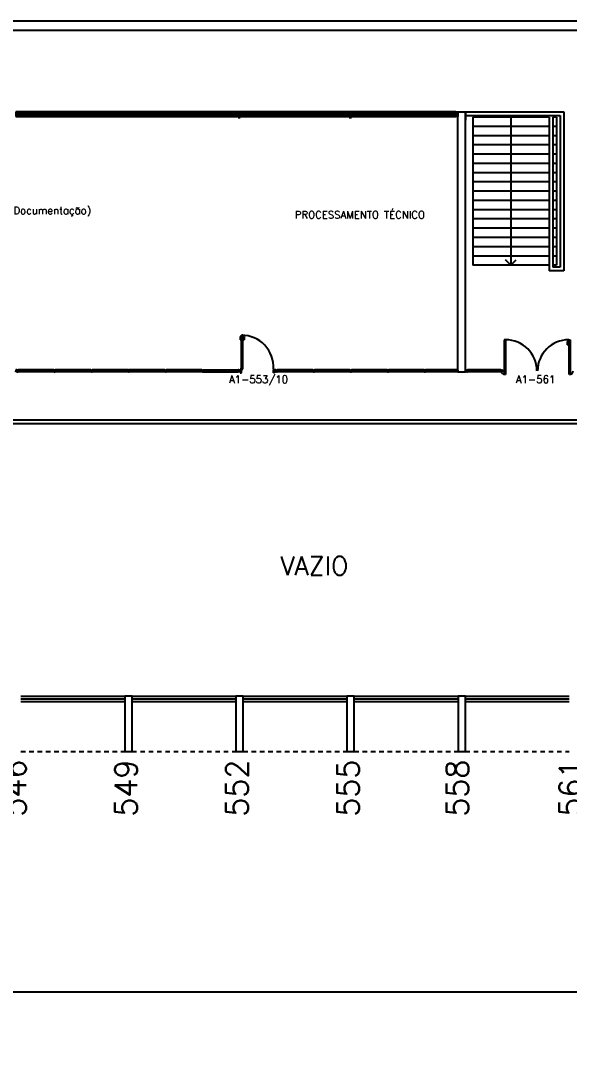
# Model space of a CAD drawing. Header units: millimetres. Extents: x 2308 to 2568, y 1142 to 1238.
# Drawn here: x 2402.63 to 2417.43, y 1146 to 1174.25 of the extents above; entities that cross this region are included whole.
import ezdxf

# ---------------------------------------------------------------- set-up
doc = ezdxf.new("R2010")
doc.units = ezdxf.units.MM
doc.linetypes.add('HIDDEN2', pattern=[0.1875, 0.125, -0.0625])
for name, color, linetype in [('ALV', 2, 'Continuous'), ('DIV', 2, 'Continuous'), ('ESC', 1, 'Continuous'), ('ESQ', 1, 'Continuous'), ('ESTR', 3, 'Continuous'), ('NOPILAR1', 2, 'Continuous'), ('PROJ', 1, 'HIDDEN2'), ('TEXTO', 2, 'Continuous'), ('TEXTO-ENDEREÇO', 2, 'Continuous'), ('USO1', 2, 'Continuous')]:
    doc.layers.add(name, color=color, linetype=linetype)
doc.styles.add('1', font='romans.shx')
doc.styles.add('NOPILAR', font='simplex.shx', dxfattribs={"height": 0.6})
doc.styles.add('UNB-100', font='simplex.shx', dxfattribs={"height": 0.2})
doc.styles.add('UNB-100-1', font='simplex.shx', dxfattribs={"height": 0.2})
doc.dimstyles.new('1-600', dxfattribs={"dimtxt": 1.1, "dimasz": 2.5, "dimexe": 2, "dimexo": 4, "dimgap": 0.2, "dimtad": 1, "dimdec": 0, "dimzin": 4, "dimdsep": 46, "dimlunit": 6, "dimtxsty": '1', "dimblk1": 'NONE', "dimblk2": 'NONE', "dimsah": 1, "dimcen": 0, "dimclrd": 2, "dimclre": 2, "dimclrt": 2, "dimadec": 0, "dimazin": 0, "dimtfac": 1, "dimtdec": 0, "dimtmove": 2, "dimatfit": 3, "dimldrblk": 'NONE', "dimfxl": 1, "dimtolj": 1, "dimtzin": 0, "dimarcsym": 0})

# ---------------------------------------------------------------- blocks, each defined once
blk = doc.blocks.new('DIVMT-SLN')
for p, q in [((-0.03, 0.03), (-0.03, 0.006)), ((-0.008, 0.03), (-0.03, 0.03)), ((-0.0185, 0.006), (-0.03, 0.006)), ((-0.0185, -0.006), (-0.0185, 0.006)), ((-0.008, 0.03), (-0.008, 0.02)), ((-0.008, 0.02), (0.008, 0.02)), ((-0.0051, 0), (0.0051, 0)), ((0.0051, 0), (-0.0051, 0)), ((-0.0051, 0), (0.0051, 0)), ((0, -0.0051), (0, 0.0051)), ((0, 0.0051), (0, -0.0051)), ((0.008, 0.03), (0.008, 0.02)), ((0.008, 0.03), (0.03, 0.03)), ((0.0205, 0.006), (0.03, 0.006)), ((0.0205, -0.006), (0.0205, 0.006)), ((0.0205, 0.006), (0.0205, -0.006)), ((0.0205, 0.006), (0.03, 0.006)), ((0.97, 0.03), (0.03, 0.03)), ((0.03, 0.006), (0.03, 0.03)), ((0.03, -0.03), (0.03, 0.03)), ((0.03, -0.005), (0.03, 0.005)), ((0.97, -0.03), (0.97, 0.03)), ((0.97, 0.03), (0.97, 0.009)), ((0.97, 0.009), (0.97, 0.027)), ((0.9795, 0.006), (0.97, 0.006)), ((0.97, -0.005), (0.97, 0.005)), ((0.9795, 0.006), (0.9795, -0.006)), ((1.0051, 0), (0.9949, 0)), ((1, 0.0051), (1, -0.0051)), ((-0.0185, -0.006), (-0.03, -0.006)), ((-0.03, -0.03), (-0.03, -0.006)), ((-0.008, -0.03), (-0.03, -0.03)), ((-0.008, -0.03), (-0.008, -0.02)), ((-0.008, -0.02), (0.008, -0.02)), ((0.008, -0.03), (0.008, -0.02)), ((0.008, -0.03), (0.03, -0.03)), ((0.0205, -0.006), (0.03, -0.006)), ((0.0205, -0.006), (0.03, -0.006)), ((0.03, -0.006), (0.03, -0.03)), ((0.97, -0.03), (0.03, -0.03)), ((0.9795, -0.006), (0.97, -0.006)), ((0.97, -0.009), (0.97, -0.027))]:
    blk.add_line(p, q)
blk = doc.blocks.new('ESQCIR3-SLN')
for p, q in [((-0.199, 0), (0, 0)), ((-0.199, -0.219), (-0.199, 0)), ((0, 0), (0, -0.218)), ((-6.077, -0.001), (-6.137, -0.001)), ((-6.137, -0.001), (-6.137, -0.12)), ((-6.137, -0.121), (-6.077, -0.121)), ((-6.077, -0.121), (-6.077, -0.001)), ((-6.077, -0.067), (-5.137, -0.067)), ((-6.077, -0.121), (-5.137, -0.121)), ((-5.137, -0.001), (-6.076, -0.001)), ((-5.137, -0.055), (-6.076, -0.055)), ((-5.137, -0.001), (-5.137, -0.12)), ((-5.077, -0.001), (-5.137, -0.001)), ((-5.137, -0.121), (-5.077, -0.121)), ((-5.077, -0.121), (-5.077, -0.001)), ((-5.077, -0.067), (-4.137, -0.067)), ((-5.077, -0.121), (-4.137, -0.121)), ((-4.137, -0.001), (-5.076, -0.001)), ((-4.137, -0.055), (-5.076, -0.055)), ((-4.137, -0.001), (-4.137, -0.12)), ((-4.077, -0.001), (-4.137, -0.001)), ((-4.137, -0.121), (-4.077, -0.121)), ((-4.077, -0.121), (-4.077, -0.001)), ((-4.077, -0.067), (-3.137, -0.067)), ((-4.077, -0.121), (-3.137, -0.121)), ((-3.137, -0.001), (-4.076, -0.001)), ((-3.137, -0.055), (-4.076, -0.055)), ((-3.137, -0.001), (-3.137, -0.12)), ((-3.077, -0.001), (-3.137, -0.001)), ((-3.137, -0.121), (-3.077, -0.121)), ((-3.077, -0.121), (-3.077, -0.001)), ((-3.077, -0.067), (-2.137, -0.067)), ((-3.077, -0.121), (-2.137, -0.121)), ((-2.137, -0.001), (-3.076, -0.001)), ((-2.137, -0.055), (-3.076, -0.055)), ((-2.137, -0.001), (-2.137, -0.12)), ((-2.077, -0.001), (-2.137, -0.001)), ((-2.137, -0.121), (-2.077, -0.121)), ((-2.077, -0.121), (-2.077, -0.001)), ((-2.077, -0.067), (-1.137, -0.067)), ((-2.077, -0.121), (-1.137, -0.121)), ((-1.137, -0.001), (-2.076, -0.001)), ((-1.137, -0.055), (-2.076, -0.055)), ((-1.137, -0.001), (-1.137, -0.12)), ((-1.077, -0.001), (-1.137, -0.001)), ((-1.137, -0.121), (-1.077, -0.121)), ((-1.077, -0.121), (-1.077, -0.001)), ((-1.077, -0.067), (-0.259, -0.067)), ((-1.077, -0.121), (-0.259, -0.121)), ((-0.259, -0.001), (-1.076, -0.001)), ((-0.259, -0.055), (-1.076, -0.055)), ((-0.259, -0.001), (-0.199, -0.001)), ((-0.259, -0.121), (-0.259, -0.001)), ((-0.199, -0.121), (-0.259, -0.121)), ((-0.199, -0.001), (-0.199, -0.121))]:
    blk.add_line(p, q)
blk = doc.blocks.new('MTT-SLN')
for p, q in [((-0.008, 0.03), (-0.03, 0.03)), ((-0.03, 0.03), (-0.03, 0.006)), ((-0.0185, 0.006), (-0.03, 0.006)), ((-0.0185, -0.006), (-0.0185, 0.006)), ((-0.008, 0.03), (-0.008, 0.02)), ((-0.008, 0.02), (0.008, 0.02)), ((-0.0051, 0), (0.0051, 0)), ((0, -0.0051), (0, 0.0051)), ((0.008, 0.03), (0.03, 0.03)), ((0.008, 0.03), (0.008, 0.02)), ((0.0205, -0.006), (0.0205, 0.006)), ((0.0205, 0.006), (0.03, 0.006)), ((0.03, 0.006), (0.03, 0.03)), ((-0.03, -0.03), (-0.03, -0.006)), ((-0.0185, -0.006), (-0.03, -0.006)), ((-0.008, -0.03), (-0.03, -0.03)), ((-0.008, -0.02), (0.008, -0.02)), ((-0.008, -0.03), (-0.008, -0.02)), ((0.008, -0.03), (0.008, -0.02)), ((0.008, -0.03), (0.03, -0.03)), ((0.0205, -0.006), (0.03, -0.006)), ((0.03, -0.006), (0.03, -0.03))]:
    blk.add_line(p, q)
blk = doc.blocks.new('ESQCIR2-SLN')
at = {"color": 2}
for p, q in [((0.06, 0.119), (0, 0.119)), ((0, 0.119), (0, 0)), ((0.06, -0.001), (0.06, 0.119)), ((0.06, 0.053), (1, 0.053)), ((1, 0.065), (0.061, 0.065)), ((1, 0.119), (1, 0)), ((1.06, 0.119), (1, 0.119)), ((1.06, -0.001), (1.06, 0.119)), ((1.06, 0.053), (2, 0.053)), ((2, 0.065), (1.061, 0.065)), ((2, 0.119), (2, 0)), ((2.06, 0.119), (2, 0.119)), ((2.06, -0.001), (2.06, 0.119)), ((2.06, 0.053), (3, 0.053)), ((3, 0.065), (2.061, 0.065)), ((3, 0.119), (3, 0)), ((3.06, 0.119), (3, 0.119)), ((3.06, -0.001), (3.06, 0.119)), ((3.06, 0.053), (4, 0.053)), ((4, 0.065), (3.061, 0.065)), ((4, 0.119), (4, 0)), ((4.06, 0.119), (4, 0.119)), ((4.06, -0.001), (4.06, 0.119)), ((4.06, 0.053), (5, 0.053)), ((5, 0.065), (4.061, 0.065)), ((5, 0.119), (5, 0)), ((5.06, 0.119), (5, 0.119)), ((5.06, -0.001), (5.06, 0.119)), ((5.06, 0.053), (6, 0.053)), ((6, 0.065), (5.061, 0.065)), ((0, -0.001), (0.06, -0.001)), ((1, -0.001), (1.06, -0.001)), ((2, -0.001), (2.06, -0.001)), ((3, -0.001), (3.06, -0.001)), ((4, -0.001), (4.06, -0.001)), ((5, -0.001), (5.06, -0.001))]:
    blk.add_line(p, q, dxfattribs=at)
at = {"color": 1}
for p, q in [((1, 0.119), (0.061, 0.119)), ((2, 0.119), (1.061, 0.119)), ((3, 0.119), (2.061, 0.119)), ((4, 0.119), (3.061, 0.119)), ((5, 0.119), (4.061, 0.119)), ((6, 0.119), (5.061, 0.119)), ((0.06, -0.001), (1, -0.001)), ((1.06, -0.001), (2, -0.001)), ((2.06, -0.001), (3, -0.001)), ((3.06, -0.001), (4, -0.001)), ((4.06, -0.001), (5, -0.001)), ((5.06, -0.001), (6, -0.001))]:
    blk.add_line(p, q, dxfattribs=at)
blk = doc.blocks.new('MTINI-SLN')
for p, q in [((-0.03, 0.008), (-0.03, 0.03)), ((0.03, 0.03), (-0.03, 0.03)), ((-0.03, 0.008), (-0.02, 0.008)), ((-0.009, 0.03), (-0.027, 0.03)), ((-0.02, 0.008), (-0.02, 0)), ((-0.001, 0), (-0.02, 0)), ((-0.006, 0.02), (-0.006, 0.03)), ((-0.006, 0.023), (-0.006, 0.027)), ((-0.006, 0.02), (0.006, 0.02)), ((0.005, 0.03), (-0.005, 0.03)), ((0.005, 0), (-0.005, 0)), ((0.004, 0.02), (-0.004, 0.02)), ((0.02, 0), (-0.001, 0)), ((0, -0.005), (0, 0.005)), ((0.006, 0.02), (0.006, 0.03)), ((0.006, 0.023), (0.006, 0.027)), ((0.009, 0.03), (0.027, 0.03)), ((0.03, 0.008), (0.02, 0.008)), ((0.02, 0), (0.02, 0.008)), ((0.03, 0.008), (0.03, 0.03))]:
    blk.add_line(p, q)
blk = doc.blocks.new('ESCSLA-SLN')
for p, q in [((0, 0), (2.66, 0)), ((2.66, 0), (2.66, -4.293)), ((0, -0.1), (2.56, -0.1)), ((2.26, -0.143), (0.2, -0.143)), ((0.2, -0.143), (0.2, -4.143)), ((2.26, -0.143), (2.26, -4.293)), ((2.36, -0.143), (2.36, -4.193)), ((2.46, -0.143), (2.36, -0.143)), ((2.46, -0.143), (2.46, -4.143)), ((2.46, -0.143), (2.46, -4.143)), ((2.56, -0.1), (2.56, -4.193)), ((2.26, -0.393), (0.2, -0.393)), ((2.46, -0.393), (2.36, -0.393)), ((2.26, -0.643), (0.2, -0.643)), ((2.46, -0.643), (2.36, -0.643)), ((2.26, -0.893), (0.2, -0.893)), ((2.46, -0.893), (2.36, -0.893)), ((2.26, -1.143), (0.2, -1.143)), ((2.26, -1.393), (0.2, -1.393)), ((2.46, -1.143), (2.36, -1.143)), ((2.46, -1.393), (2.36, -1.393)), ((2.26, -1.643), (0.2, -1.643)), ((2.46, -1.643), (2.36, -1.643)), ((2.26, -1.893), (0.2, -1.893)), ((2.46, -1.893), (2.36, -1.893)), ((2.26, -2.143), (0.2, -2.143)), ((2.46, -2.143), (2.36, -2.143)), ((2.26, -2.393), (0.2, -2.393)), ((2.46, -2.393), (2.36, -2.393)), ((2.26, -2.643), (0.2, -2.643)), ((2.46, -2.643), (2.36, -2.643)), ((2.26, -2.893), (0.2, -2.893)), ((2.46, -2.893), (2.36, -2.893)), ((2.26, -3.143), (0.2, -3.143)), ((2.46, -3.143), (2.36, -3.143)), ((2.26, -3.393), (0.2, -3.393)), ((2.26, -3.643), (0.2, -3.643)), ((2.46, -3.393), (2.36, -3.393)), ((2.46, -3.643), (2.36, -3.643)), ((2.26, -3.893), (0.2, -3.893)), ((2.46, -3.893), (2.36, -3.893)), ((2.26, -4.143), (0.2, -4.143)), ((2.46, -4.143), (2.36, -4.143)), ((2.56, -4.193), (2.36, -4.193)), ((2.66, -4.293), (2.26, -4.293))]:
    blk.add_line(p, q)
blk = doc.blocks.new('PDVDP-SLN')
for p, q in [((0.112, 0.84), (0.112, -0.1)), ((0.147, 0.84), (0.112, 0.84)), ((0.147, 0.84), (0.147, -0.1)), ((1.853, 0.84), (1.888, 0.84)), ((1.853, 0.84), (1.853, -0.1)), ((1.888, 0.84), (1.888, -0.1)), ((0.009, 0), (-0.009, 0)), ((0, -0.012), (0, 0.01)), ((0.147, -0.1), (0.112, -0.1))]:
    blk.add_line(p, q)
for centre, radius, start, end in [((0.148, -0.002), 0.843, 0, 90), ((1.853, -0.002), 0.843, 90, 180), ((0.131, 0), 0.101, 180, 270), ((1.87, 0), 0.101, 270, 0)]:
    blk.add_arc(centre, radius, start, end)
blk = doc.blocks.new('*D83')
at = {"layer": 'USO1', "color": 2, "lineweight": -2, "transparency": 16777216}
for p, q in [((2330.429, 1150.505), (2330.429, 1146.005)), ((2450.531, 1150.505), (2450.531, 1146.005)), ((2450.531, 1148.005), (2330.429, 1148.005))]:
    blk.add_line(p, q, dxfattribs=at)
at = {"layer": 'USO1', "color": 2, "transparency": 16777216, "insert": (2390.48, 1148.938), "char_height": 1.1, "attachment_point": 5, "style": '1'}
blk.add_mtext('\\A1;Arquitetura e Urbanismo', dxfattribs=at)
blk = doc.blocks.new('_NONE')
at = {"color": 0, "linetype": 'ByBlock'}
blk.add_circle((0, 0), 0.25, dxfattribs=at)
blk = doc.blocks.new('PDV2E-SLN')
at = {"layer": 'DIV', "color": 1}
for p, q in [((0.023, 0.925), (0.063, 0.925)), ((0.023, 0.925), (0.023, 0.835)), ((0.033, 0.915), (0.063, 0.915)), ((0.033, 0.915), (0.033, 0.835)), ((0.138, 0.925), (0.097, 0.925)), ((0.128, 0.915), (0.097, 0.915)), ((0.128, 0.915), (0.128, 0.835)), ((0.138, 0.925), (0.138, 0.835)), ((0.033, 0.835), (0.023, 0.835)), ((0.128, 0.835), (0.137, 0.835))]:
    blk.add_line(p, q, dxfattribs=at)
at = {"layer": 'DIV'}
for p, q in [((0.065, 0.05), (0.065, 0.965)), ((0.095, 0.965), (0.065, 0.965)), ((0.095, 0.05), (0.095, 0.965)), ((0.049, 0.05), (0.029, 0.05)), ((0.029, 0.05), (0.029, 0.035)), ((0.029, 0.035), (0.029, -0.035)), ((0.049, 0.02), (0.049, 0.05)), ((0.049, 0.02), (0.059, 0.02)), ((0.059, -0.05), (0.059, 0.02)), ((0.065, 0.05), (0.095, 0.05)), ((0.928, -0.05), (0.928, 0.02)), ((0.938, 0.02), (0.928, 0.02)), ((0.938, 0.05), (0.958, 0.05)), ((0.938, 0.02), (0.938, 0.05)), ((0.958, 0.05), (0.958, 0.035)), ((0.958, 0.035), (0.958, -0.035)), ((0.029, -0.035), (0.029, -0.05)), ((0.029, -0.05), (0.059, -0.05)), ((0.958, -0.05), (0.928, -0.05)), ((0.958, -0.035), (0.958, -0.05))]:
    blk.add_line(p, q, dxfattribs=at)
at = {"layer": 'DIV', "color": 1}
blk.add_arc((0.063, 0.1), 0.864, 356.655, 89.8436, dxfattribs=at)

msp = doc.modelspace()

# ---------------------------------------------------------------- linework, layer by layer
at = {"layer": 'ALV'}
for p, q in [((2330.454, 1174.25), (2546.629, 1174.25)), ((2330.454, 1174), (2546.429, 1174)), ((2414.429, 1164.763), (2414.429, 1171.791)), ((2414.629, 1164.763), (2414.629, 1171.791)), ((2414.434, 1164.793), (2414.424, 1164.793)), ((2414.429, 1164.798), (2414.429, 1164.788)), ((2414.429, 1164.763), (2414.629, 1164.763)), ((2360.588, 1163.472), (2423.473, 1163.472)), ((2360.588, 1163.372), (2423.473, 1163.372))]:
    msp.add_line(p, q, dxfattribs=at)
at = {"layer": 'DIV'}
for p, q in [((2417.382, 1165.587), (2417.422, 1165.587)), ((2417.382, 1165.587), (2417.382, 1165.497)), ((2417.392, 1165.497), (2417.382, 1165.497)), ((2417.392, 1165.577), (2417.422, 1165.577)), ((2417.392, 1165.577), (2417.392, 1165.497)), ((2405.492, 1164.823), (2405.552, 1164.823)), ((2405.513, 1164.823), (2405.495, 1164.823)), ((2405.516, 1164.814), (2405.516, 1164.823)), ((2405.528, 1164.814), (2405.516, 1164.814)), ((2405.517, 1164.823), (2405.527, 1164.823)), ((2405.527, 1164.793), (2405.517, 1164.793)), ((2405.522, 1164.788), (2405.522, 1164.798)), ((2405.528, 1164.814), (2405.528, 1164.823)), ((2405.552, 1164.823), (2405.531, 1164.823)), ((2405.531, 1164.823), (2405.549, 1164.823)), ((2413.514, 1164.823), (2413.492, 1164.823)), ((2413.492, 1164.823), (2413.492, 1164.799)), ((2413.503, 1164.799), (2413.492, 1164.799)), ((2413.492, 1164.763), (2413.492, 1164.787)), ((2413.503, 1164.787), (2413.492, 1164.787)), ((2413.514, 1164.763), (2413.492, 1164.763)), ((2413.503, 1164.787), (2413.503, 1164.799)), ((2413.514, 1164.823), (2413.514, 1164.813)), ((2413.514, 1164.813), (2413.53, 1164.813)), ((2413.514, 1164.773), (2413.53, 1164.773)), ((2413.514, 1164.763), (2413.514, 1164.773)), ((2413.517, 1164.793), (2413.527, 1164.793)), ((2413.527, 1164.793), (2413.517, 1164.793)), ((2413.517, 1164.793), (2413.527, 1164.793)), ((2413.522, 1164.798), (2413.522, 1164.788)), ((2413.522, 1164.788), (2413.522, 1164.798)), ((2413.53, 1164.823), (2413.552, 1164.823)), ((2413.53, 1164.823), (2413.53, 1164.813)), ((2413.53, 1164.763), (2413.53, 1164.773)), ((2413.53, 1164.763), (2413.552, 1164.763)), ((2413.542, 1164.799), (2413.552, 1164.799)), ((2413.542, 1164.799), (2413.542, 1164.787)), ((2413.542, 1164.787), (2413.542, 1164.799)), ((2413.542, 1164.799), (2413.552, 1164.799)), ((2413.542, 1164.787), (2413.552, 1164.787)), ((2413.542, 1164.787), (2413.552, 1164.787)), ((2413.552, 1164.763), (2413.552, 1164.823)), ((2413.552, 1164.799), (2413.552, 1164.823)), ((2414.399, 1164.823), (2413.552, 1164.823)), ((2413.552, 1164.788), (2413.552, 1164.798)), ((2413.552, 1164.787), (2413.552, 1164.763)), ((2414.399, 1164.763), (2413.552, 1164.763)), ((2414.399, 1164.823), (2414.399, 1164.802)), ((2414.399, 1164.763), (2414.399, 1164.823)), ((2414.399, 1164.802), (2414.399, 1164.82)), ((2414.409, 1164.799), (2414.399, 1164.799)), ((2414.399, 1164.788), (2414.399, 1164.798)), ((2414.409, 1164.787), (2414.399, 1164.787)), ((2414.399, 1164.784), (2414.399, 1164.766)), ((2414.409, 1164.799), (2414.409, 1164.787)), ((2414.629, 1164.823), (2414.629, 1164.799)), ((2414.651, 1164.823), (2414.629, 1164.823)), ((2414.64, 1164.799), (2414.629, 1164.799)), ((2414.64, 1164.787), (2414.629, 1164.787)), ((2414.629, 1164.763), (2414.629, 1164.787)), ((2414.651, 1164.763), (2414.629, 1164.763)), ((2414.64, 1164.787), (2414.64, 1164.799)), ((2414.651, 1164.823), (2414.651, 1164.813)), ((2414.651, 1164.813), (2414.667, 1164.813)), ((2414.651, 1164.763), (2414.651, 1164.773)), ((2414.651, 1164.773), (2414.667, 1164.773)), ((2414.654, 1164.793), (2414.664, 1164.793)), ((2414.664, 1164.793), (2414.654, 1164.793)), ((2414.654, 1164.793), (2414.664, 1164.793)), ((2414.659, 1164.788), (2414.659, 1164.798)), ((2414.659, 1164.798), (2414.659, 1164.788)), ((2414.667, 1164.823), (2414.667, 1164.813)), ((2414.667, 1164.823), (2414.689, 1164.823)), ((2414.667, 1164.763), (2414.667, 1164.773)), ((2414.667, 1164.763), (2414.689, 1164.763)), ((2414.679, 1164.799), (2414.689, 1164.799)), ((2414.679, 1164.787), (2414.679, 1164.799)), ((2414.679, 1164.799), (2414.679, 1164.787)), ((2414.679, 1164.799), (2414.689, 1164.799)), ((2414.679, 1164.787), (2414.689, 1164.787)), ((2414.679, 1164.787), (2414.689, 1164.787)), ((2414.689, 1164.799), (2414.689, 1164.823)), ((2414.689, 1164.763), (2414.689, 1164.823)), ((2415.569, 1164.823), (2414.689, 1164.823)), ((2414.689, 1164.788), (2414.689, 1164.798)), ((2414.689, 1164.787), (2414.689, 1164.763)), ((2415.569, 1164.763), (2414.689, 1164.763)), ((2415.569, 1164.763), (2415.569, 1164.823)), ((2415.569, 1164.823), (2415.569, 1164.802)), ((2415.569, 1164.823), (2415.569, 1164.799)), ((2415.591, 1164.823), (2415.569, 1164.823)), ((2415.569, 1164.802), (2415.569, 1164.82)), ((2415.578, 1164.799), (2415.569, 1164.799)), ((2415.58, 1164.799), (2415.569, 1164.799)), ((2415.569, 1164.788), (2415.569, 1164.798)), ((2415.578, 1164.787), (2415.569, 1164.787)), ((2415.58, 1164.787), (2415.569, 1164.787)), ((2415.569, 1164.763), (2415.569, 1164.787)), ((2415.569, 1164.784), (2415.569, 1164.766)), ((2415.591, 1164.763), (2415.569, 1164.763)), ((2415.578, 1164.799), (2415.578, 1164.787)), ((2415.58, 1164.787), (2415.58, 1164.799)), ((2415.591, 1164.823), (2415.591, 1164.813)), ((2415.591, 1164.813), (2415.607, 1164.813)), ((2415.591, 1164.763), (2415.591, 1164.773)), ((2415.591, 1164.773), (2415.607, 1164.773)), ((2415.604, 1164.793), (2415.594, 1164.793)), ((2415.594, 1164.793), (2415.604, 1164.793)), ((2415.604, 1164.793), (2415.594, 1164.793)), ((2415.594, 1164.793), (2415.604, 1164.793)), ((2415.599, 1164.798), (2415.599, 1164.788)), ((2415.599, 1164.788), (2415.599, 1164.798)), ((2415.599, 1164.798), (2415.599, 1164.788)), ((2415.607, 1164.823), (2415.607, 1164.813)), ((2415.607, 1164.823), (2415.629, 1164.823)), ((2415.607, 1164.763), (2415.607, 1164.773)), ((2415.607, 1164.763), (2415.629, 1164.763)), ((2415.619, 1164.799), (2415.629, 1164.799)), ((2415.619, 1164.787), (2415.619, 1164.799)), ((2415.619, 1164.799), (2415.619, 1164.787)), ((2415.619, 1164.799), (2415.629, 1164.799)), ((2415.619, 1164.787), (2415.629, 1164.787)), ((2415.619, 1164.787), (2415.629, 1164.787)), ((2415.629, 1164.799), (2415.629, 1164.823)), ((2415.629, 1164.763), (2415.629, 1164.823)), ((2415.629, 1164.788), (2415.629, 1164.798)), ((2415.629, 1164.787), (2415.629, 1164.763))]:
    msp.add_line(p, q, dxfattribs=at)
at = {"layer": 'ESC'}
for p, q in [((2415.858, 1171.648), (2415.858, 1167.648)), ((2415.858, 1167.648), (2415.716, 1167.79)), ((2415.858, 1167.648), (2416.001, 1167.79))]:
    msp.add_line(p, q, dxfattribs=at)
at = {"layer": 'ESQ'}
for p, q in [((2408.492, 1171.64), (2408.513, 1171.64)), ((2408.552, 1171.64), (2408.492, 1171.64)), ((2408.513, 1171.64), (2408.495, 1171.64)), ((2408.516, 1171.65), (2408.516, 1171.64)), ((2408.516, 1171.65), (2408.528, 1171.65)), ((2408.527, 1171.64), (2408.517, 1171.64)), ((2408.528, 1171.65), (2408.528, 1171.64)), ((2408.531, 1171.64), (2408.549, 1171.64)), ((2411.492, 1171.64), (2411.513, 1171.64)), ((2411.552, 1171.64), (2411.492, 1171.64)), ((2411.513, 1171.64), (2411.495, 1171.64)), ((2411.516, 1171.65), (2411.516, 1171.64)), ((2411.516, 1171.65), (2411.528, 1171.65)), ((2411.527, 1171.64), (2411.517, 1171.64)), ((2411.528, 1171.65), (2411.528, 1171.64)), ((2411.531, 1171.64), (2411.549, 1171.64)), ((2402.629, 1156.005), (2405.429, 1156.005)), ((2402.629, 1155.93), (2405.429, 1155.93)), ((2402.629, 1155.855), (2405.429, 1155.855)), ((2405.629, 1156.005), (2408.429, 1156.005)), ((2405.629, 1155.93), (2408.429, 1155.93)), ((2405.629, 1155.855), (2408.429, 1155.855)), ((2408.629, 1156.005), (2411.429, 1156.005)), ((2408.629, 1155.93), (2411.429, 1155.93)), ((2408.629, 1155.855), (2411.429, 1155.855)), ((2411.629, 1156.005), (2414.429, 1156.005)), ((2411.629, 1155.93), (2414.429, 1155.93)), ((2411.629, 1155.855), (2414.429, 1155.855)), ((2414.629, 1156.005), (2417.429, 1156.005)), ((2414.629, 1155.93), (2417.429, 1155.93)), ((2414.629, 1155.855), (2417.429, 1155.855))]:
    msp.add_line(p, q, dxfattribs=at)
at = {"layer": 'ESTR'}
for points in [[(2405.631, 1154.505), (2405.631, 1156.005), (2405.431, 1156.005), (2405.431, 1154.505)], [(2408.631, 1154.505), (2408.631, 1156.005), (2408.431, 1156.005), (2408.431, 1154.505)], [(2411.631, 1154.505), (2411.631, 1156.005), (2411.431, 1156.005), (2411.431, 1154.505)], [(2414.631, 1154.505), (2414.631, 1156.005), (2414.431, 1156.005), (2414.431, 1154.505)]]:
    msp.add_lwpolyline(points, close=True, dxfattribs=at)
at = {"layer": 'PROJ'}
for p, q in [((2402.629, 1154.505), (2405.429, 1154.505)), ((2405.629, 1154.505), (2408.429, 1154.505)), ((2408.629, 1154.505), (2411.429, 1154.505)), ((2411.629, 1154.505), (2414.429, 1154.505)), ((2414.629, 1154.505), (2417.429, 1154.505))]:
    msp.add_line(p, q, dxfattribs=at)

# ---------------------------------------------------------------- block references
at = {"layer": 'DIV'}
for name, p in [('PDV2E-SLN', (2408.522, 1164.793)), ('PDVDP-SLN', (2415.569, 1164.793)), ('DIVMT-SLN', (2402.522, 1164.793)), ('DIVMT-SLN', (2403.522, 1164.793)), ('DIVMT-SLN', (2404.522, 1164.793)), ('DIVMT-SLN', (2405.522, 1164.793)), ('MTT-SLN', (2405.522, 1164.793)), ('DIVMT-SLN', (2406.522, 1164.793)), ('MTT-SLN', (2407.522, 1164.793)), ('DIVMT-SLN', (2409.522, 1164.793)), ('DIVMT-SLN', (2410.522, 1164.793)), ('DIVMT-SLN', (2411.522, 1164.793)), ('DIVMT-SLN', (2412.522, 1164.793))]:
    msp.add_blockref(name, p, dxfattribs=at)
at = {"layer": 'DIV', "xscale": -1}
msp.add_blockref('DIVMT-SLN', (2408.522, 1164.793), dxfattribs=at)
at = {"layer": 'DIV', "rotation": 90}
msp.add_blockref('MTINI-SLN', (2414.429, 1164.793), dxfattribs=at)
at = {"layer": 'ESC'}
msp.add_blockref('ESCSLA-SLN', (2414.629, 1171.79), dxfattribs=at)
at = {"layer": 'ESQ'}
for name, p in [('ESQCIR2-SLN', (2402.492, 1171.671)), ('ESQCIR3-SLN', (2414.629, 1171.79))]:
    msp.add_blockref(name, p, dxfattribs=at)
at = {"layer": 'ESQ', "rotation": 180}
for p in [(2408.522, 1171.67), (2411.522, 1171.67)]:
    msp.add_blockref('MTINI-SLN', p, dxfattribs=at)

# ---------------------------------------------------------------- texts
at = {"layer": 'NOPILAR1', "style": 'NOPILAR'}
for s, p in [('546', (2402.766, 1152.744)), ('546', (2402.766, 1152.744)), ('549', (2405.766, 1152.744)), ('549', (2405.766, 1152.744)), ('552', (2408.766, 1152.744)), ('552', (2408.766, 1152.744)), ('555', (2411.766, 1152.744)), ('555', (2411.766, 1152.744)), ('558', (2414.716, 1152.744)), ('558', (2414.716, 1152.744)), ('561', (2417.766, 1152.744)), ('561', (2417.766, 1152.744))]:
    msp.add_text(s, height=0.6, rotation=90, dxfattribs=at).set_placement(p)
at = {"layer": 'TEXTO', "linetype": 'Continuous', "style": 'UNB-100'}
for s, height, p in [('CEDIARTE (Centro de Documentação)', 0.2, (2399.477, 1169.027)), ('PROCESSAMENTO TÉCNICO', 0.2, (2410.024, 1168.912)), ('VAZIO', 0.5, (2409.63, 1159.273))]:
    msp.add_text(s, height=height, dxfattribs=at).set_placement(p)
at = {"layer": 'TEXTO-ENDEREÇO', "style": 'UNB-100-1'}
for s, p in [('A1-553/10', (2408.248, 1164.464)), ('A1-561', (2415.995, 1164.464))]:
    msp.add_text(s, height=0.2, dxfattribs=at).set_placement(p)

# ---------------------------------------------------------------- dimensions: what is measured, and where the dimension line sits
at = {"layer": 'USO1'}
dim = msp.add_aligned_dim(p1=(2450.531, 1154.505), p2=(2330.429, 1154.505), distance=6.5, text='Arquitetura e Urbanismo', dimstyle='1-600', dxfattribs=at)
dim.commit()
dim.dimension.update_dxf_attribs({"geometry": '*D83', "text_midpoint": (2390.48, 1148.938)})

doc.saveas('drawing.dxf')
